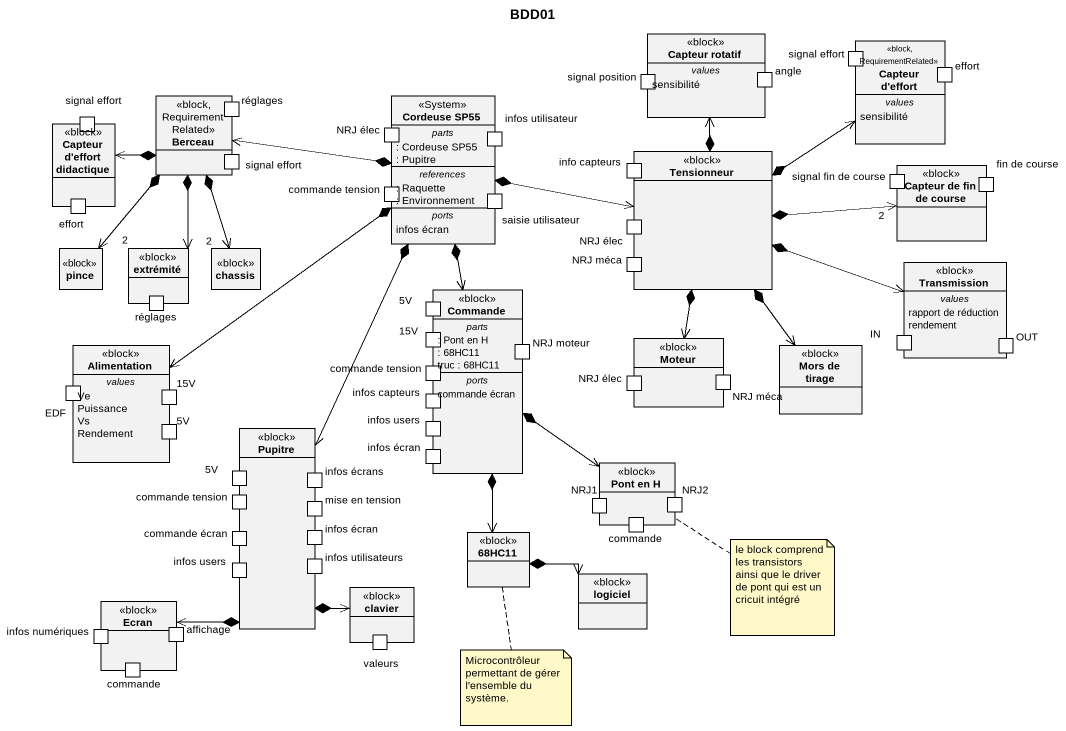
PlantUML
@startuml
title BDD01
allowmixing
hide circle
hide empty members
class "Capteur rotatif" as Capteur_rotatif <<block>> {
  -- values --
  sensibilité
  -- ports --
  signal position
  angle
}
class "Capteur d'effort" as Capteur_d_effort <<block, RequirementRelated>> {
  -- values --
  sensibilité
  -- ports --
  signal effort
  effort
}
rectangle "Capteur d'effort didactique" as Capteur_d_effort_didactique <<block>> {
  port "signal effort" as signal_effort_2
  port "effort" as effort_2
}
rectangle Berceau <<block, RequirementRelated>> {
  port réglages
  port "signal effort" as signal_effort_3
}
class "Cordeuse SP55" as Cordeuse_SP55 <<System>> {
  -- parts --
  : Cordeuse SP55
  : Pupitre
  -- references --
  : Raquette
  : Environnement
  -- ports --
  infos écran
  -- ports --
  NRJ élec
  commande tension
  infos utilisateur
  saisie utilisateur
}
rectangle Tensionneur <<block>> {
  port "info capteurs" as info_capteurs
  port "NRJ élec" as NRJ_élec_2
  port "NRJ méca" as NRJ_méca
}
rectangle "Capteur de fin de course" as Capteur_de_fin_de_course <<block>> {
  port "signal fin de course" as signal_fin_de_course
  port "fin de course" as fin_de_course
}
class pince <<block>>
rectangle extrémité <<block>> {
  port "réglages" as réglages_2
}
class chassis <<block>>
class Commande <<block>> {
  -- parts --
  : Pont en H
  : 68HC11
  truc : 68HC11
  -- ports --
  commande écran
  -- ports --
  NRJ moteur
  15V
  5V
  commande tension
  infos capteurs
  infos users
  infos écran
}
class Transmission <<block>> {
  -- values --
  rapport de réduction
  rendement
  -- ports --
  IN
  OUT
}
class Alimentation <<block>> {
  -- values --
  Ve
  Puissance
  Vs
  Rendement
  -- ports --
  EDF
  15V
  5V
}
rectangle Moteur <<block>> {
  port "NRJ élec" as NRJ_élec_3
  port "NRJ méca" as NRJ_méca_2
}
class "Mors de tirage" as Mors_de_tirage <<block>>
rectangle Pupitre <<block>> {
  port "5V" as p5V_3
  port "infos écrans" as infos_écrans
  port "commande tension" as commande_tension_3
  port "mise en tension" as mise_en_tension
  port "commande écran" as commande_écran
  port "infos users" as infos_users_2
  port "infos utilisateurs" as infos_utilisateurs
  port "infos écran" as infos_écran_2
}
rectangle "Pont en H" as Pont_en_H <<block>> {
  port NRJ1
  port commande
  port NRJ2
}
class "68HC11" as c68HC11 <<block>>
rectangle Ecran <<block>> {
  port "infos numériques" as infos_numériques
  port affichage
  port "commande" as commande_2
}
rectangle clavier <<block>> {
  port valeurs
}
class logiciel <<block>>
Berceau *-left-> Capteur_d_effort_didactique
Berceau *--> "2" pince
Berceau *--> "2" extrémité
Berceau *--> chassis
Cordeuse_SP55 *-left-> Berceau
Cordeuse_SP55 *-right-> Tensionneur
Cordeuse_SP55 *--> Commande
Cordeuse_SP55 *--> Alimentation
Cordeuse_SP55 *--> Pupitre
Tensionneur *-up-> Capteur_rotatif
Tensionneur *-up-> Capteur_d_effort
Tensionneur *-right-> "2" Capteur_de_fin_de_course
Tensionneur *-right-> Transmission
Tensionneur *--> Moteur
Tensionneur *--> Mors_de_tirage
Commande *--> Pont_en_H
Commande *--> c68HC11
Pupitre *--> Ecran
Pupitre *--> clavier
c68HC11 *-right-> logiciel
note bottom of Pont_en_H : le block comprend les transistors ainsi que le driver de pont qui est un cricuit intégré
note bottom of c68HC11 : Microcontrôleur permettant de gérer l'ensemble du système.
@enduml
